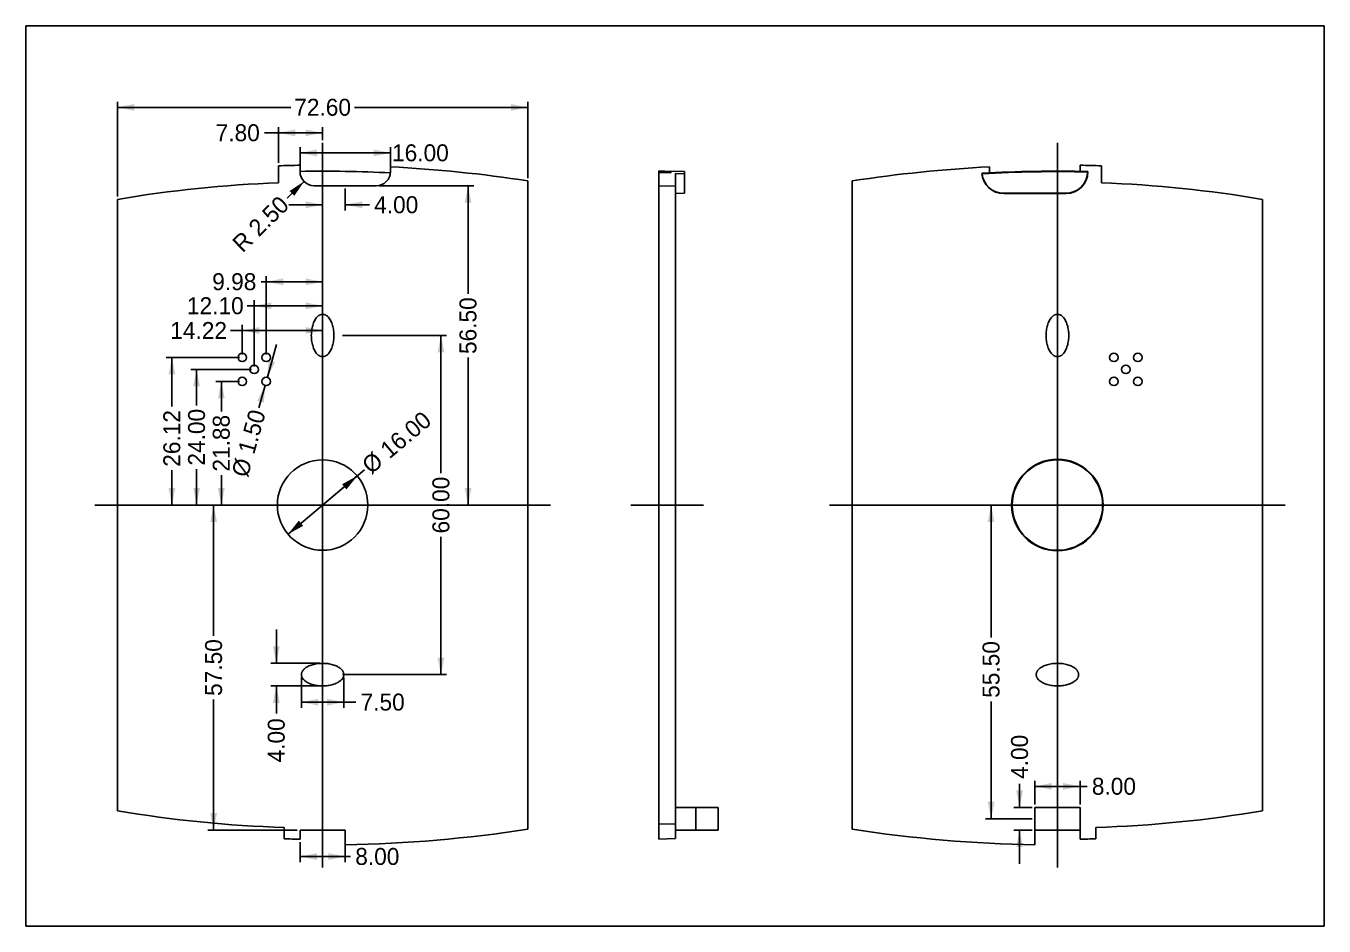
# Model space of a CAD drawing. Extents: x -152 to 334, y -134 to 85.
# Drawn here: x -152.5 to 77.2, y -74.5 to 84.8 of the extents above; entities that cross this region are included whole.
import ezdxf

# ---------------------------------------------------------------- set-up
doc = ezdxf.new("R2010")
doc.units = 0
doc.header["$MEASUREMENT"] = 0
doc.linetypes.add('DASHED', pattern=[0])
doc.linetypes.add('SOLID', pattern=[0])
doc.layers.add('254', color=7, linetype='SOLID')
doc.layers.add('255', color=7, linetype='SOLID')
doc.dimstyles.get("Standard").update_dxf_attribs({"dimtxt": 0.18, "dimasz": 0.18, "dimexe": 0.18, "dimexo": 0.0625, "dimgap": 0.09, "dimtad": 0, "dimtih": 1, "dimtoh": 1, "dimdec": 4, "dimzin": 0, "dimtxsty": 'STANDARD', "dimcen": 0.09, "dimazin": 3, "dimtfac": 1, "dimtdec": 4, "dimtofl": 0, "dimtmove": 0, "dimatfit": 3, "dimtolj": 1, "dimtzin": 0})

# ---------------------------------------------------------------- blocks, each defined once
blk = doc.blocks.new('*D0')
at = {"layer": '254', "color": 4, "linetype": 'SOLID'}
for p, q in [((26, -53), (26, -48.77)), ((26, -49.77), (34, -49.77)), ((34, -53), (34, -48.77)), ((34, -49.77), (34, -49.77)), ((34, -49.77), (35.24, -49.77))]:
    blk.add_line(p, q, dxfattribs=at)
for points in [[(29, -49.17), (29, -50.37), (26, -49.77)], [(31, -50.37), (31, -49.17), (34, -49.77)]]:
    blk.add_solid(points, dxfattribs=at)
at = {"layer": '254', "color": 4, "linetype": 'SOLID', "insert": (39.99, -49.77), "char_height": 3, "attachment_point": 5}
blk.add_mtext('{\\H3.000000;8.00}', dxfattribs=at)
blk = doc.blocks.new('*D1')
at = {"layer": '254', "color": 4, "linetype": 'SOLID'}
for p, q in [((23.31, -53.5), (23.31, -49.3)), ((25.5, -53.5), (22.31, -53.5)), ((25.5, -57.5), (22.31, -57.5)), ((23.31, -57.5), (23.31, -63.5))]:
    blk.add_line(p, q, dxfattribs=at)
for points in [[(22.71, -50.5), (23.91, -50.5), (23.31, -53.5)], [(23.91, -60.5), (22.71, -60.5), (23.31, -57.5)]]:
    blk.add_solid(points, dxfattribs=at)
at = {"layer": '254', "color": 4, "linetype": 'SOLID', "insert": (23.31, -44.55), "char_height": 3, "attachment_point": 5, "rotation": 90}
blk.add_mtext('{\\H3.000000;4.00}', dxfattribs=at)
blk = doc.blocks.new('*D2')
at = {"layer": '254', "color": 4, "linetype": 'SOLID'}
for p, q in [((21.5, 0), (17.27, 0)), ((18.27, 0), (18.27, -23.45)), ((18.27, -55.5), (18.27, -34.74)), ((25.5, -55.5), (17.27, -55.5))]:
    blk.add_line(p, q, dxfattribs=at)
for points in [[(18.87, -3), (17.67, -3), (18.27, 0)], [(17.67, -52.5), (18.87, -52.5), (18.27, -55.5)]]:
    blk.add_solid(points, dxfattribs=at)
at = {"layer": '254', "color": 4, "linetype": 'SOLID', "insert": (18.27, -29.09), "char_height": 3, "attachment_point": 5, "rotation": 90}
blk.add_mtext('{\\H3.000000;55.50}', dxfattribs=at)
blk = doc.blocks.new('*D3')
at = {"layer": '254', "color": 4, "linetype": 'SOLID'}
for p, q in [((-136.3, 54.58), (-136.3, 71.36)), ((-63.7, 57.85), (-63.7, 71.36)), ((-136.3, 70.36), (-105.64, 70.36)), ((-63.7, 70.36), (-94.36, 70.36))]:
    blk.add_line(p, q, dxfattribs=at)
for points in [[(-133.3, 70.96), (-133.3, 69.76), (-136.3, 70.36)], [(-66.7, 69.76), (-66.7, 70.96), (-63.7, 70.36)]]:
    blk.add_solid(points, dxfattribs=at)
at = {"layer": '254', "color": 4, "linetype": 'SOLID', "insert": (-100, 70.36), "char_height": 3, "attachment_point": 5}
blk.add_mtext('{\\H3.000000;72.60}', dxfattribs=at)
blk = doc.blocks.new('*D4')
at = {"layer": '254', "color": 4, "linetype": 'SOLID'}
for p, q in [((-107.8, 60.52), (-107.8, 66.85)), ((-100, 64.58), (-100, 66.85)), ((-107.8, 65.85), (-110.28, 65.85)), ((-107.8, 65.85), (-107.8, 65.85)), ((-100, 65.85), (-107.8, 65.85))]:
    blk.add_line(p, q, dxfattribs=at)
for points in [[(-104.8, 66.45), (-104.8, 65.25), (-107.8, 65.85)], [(-103, 65.25), (-103, 66.45), (-100, 65.85)]]:
    blk.add_solid(points, dxfattribs=at)
at = {"layer": '254', "color": 4, "linetype": 'SOLID', "insert": (-115.02, 65.85), "char_height": 3, "attachment_point": 5}
blk.add_mtext('{\\H3.000000;7.80}', dxfattribs=at)
blk = doc.blocks.new('*D5')
at = {"layer": '254', "color": 4, "linetype": 'SOLID'}
for p, q in [((-108.19, -28), (-108.19, -22)), ((-100.5, -28), (-109.19, -28)), ((-100.5, -32), (-109.19, -32)), ((-108.19, -32), (-108.19, -36.89))]:
    blk.add_line(p, q, dxfattribs=at)
for points in [[(-108.79, -25), (-107.59, -25), (-108.19, -28)], [(-107.59, -35), (-108.79, -35), (-108.19, -32)]]:
    blk.add_solid(points, dxfattribs=at)
at = {"layer": '254', "color": 4, "linetype": 'SOLID', "insert": (-108.19, -41.63), "char_height": 3, "attachment_point": 5, "rotation": 90}
blk.add_mtext('{\\H3.000000;4.00}', dxfattribs=at)
blk = doc.blocks.new('*D6')
at = {"layer": '254', "color": 4, "linetype": 'SOLID'}
for p, q in [((-103.75, -30.5), (-103.75, -35.88)), ((-96.25, -30.5), (-96.25, -35.88)), ((-103.75, -34.88), (-96.25, -34.88)), ((-96.25, -34.88), (-96.25, -34.88)), ((-96.25, -34.88), (-94.12, -34.88))]:
    blk.add_line(p, q, dxfattribs=at)
for points in [[(-100.75, -34.28), (-100.75, -35.48), (-103.75, -34.88)], [(-99.25, -35.48), (-99.25, -34.28), (-96.25, -34.88)]]:
    blk.add_solid(points, dxfattribs=at)
at = {"layer": '254', "color": 4, "linetype": 'SOLID', "insert": (-89.38, -34.88), "char_height": 3, "attachment_point": 5}
blk.add_mtext('{\\H3.000000;7.50}', dxfattribs=at)
blk = doc.blocks.new('*D7')
at = {"layer": '254', "color": 4, "linetype": 'SOLID'}
for p, q in [((-100, 56), (-100, 52.12)), ((-96, 56), (-96, 52.12)), ((-100, 53.12), (-106, 53.12)), ((-96, 53.12), (-91.73, 53.12))]:
    blk.add_line(p, q, dxfattribs=at)
for points in [[(-103, 52.52), (-103, 53.72), (-100, 53.12)], [(-93, 53.72), (-93, 52.52), (-96, 53.12)]]:
    blk.add_solid(points, dxfattribs=at)
at = {"layer": '254', "color": 4, "linetype": 'SOLID', "insert": (-86.98, 53.12), "char_height": 3, "attachment_point": 5}
blk.add_mtext('{\\H3.000000;4.00}', dxfattribs=at)
blk = doc.blocks.new('*D8')
at = {"layer": '254', "color": 4, "linetype": 'SOLID'}
for p, q in [((-104, -59.62), (-104, -63.19)), ((-96, -59.62), (-96, -63.19)), ((-104, -62.19), (-100, -62.19)), ((-100, -62.19), (-101.06, -62.19)), ((-101.06, -62.19), (-95.06, -62.19)), ((-96, -62.19), (-100, -62.19))]:
    blk.add_line(p, q, dxfattribs=at)
for points in [[(-101, -61.59), (-101, -62.79), (-104, -62.19)], [(-99, -62.79), (-99, -61.59), (-96, -62.19)]]:
    blk.add_solid(points, dxfattribs=at)
at = {"layer": '254', "color": 4, "linetype": 'SOLID', "insert": (-90.32, -62.19), "char_height": 3, "attachment_point": 5}
blk.add_mtext('{\\H3.000000;8.00}', dxfattribs=at)
blk = doc.blocks.new('*D9')
at = {"layer": '254', "color": 4, "linetype": 'SOLID'}
for p, q in [((-107.3, 0), (-120.28, 0)), ((-119.28, 0), (-119.28, -23.11)), ((-119.28, -57.5), (-119.28, -34.39)), ((-104.5, -57.5), (-120.28, -57.5))]:
    blk.add_line(p, q, dxfattribs=at)
for points in [[(-118.68, -3), (-119.88, -3), (-119.28, 0)], [(-119.88, -54.5), (-118.68, -54.5), (-119.28, -57.5)]]:
    blk.add_solid(points, dxfattribs=at)
at = {"layer": '254', "color": 4, "linetype": 'SOLID', "insert": (-119.28, -28.75), "char_height": 3, "attachment_point": 5, "rotation": 90}
blk.add_mtext('{\\H3.000000;57.50}', dxfattribs=at)
blk = doc.blocks.new('*D10')
at = {"layer": '254', "color": 4, "linetype": 'SOLID'}
blk.add_line((-103.28, 57.25), (-106.29, 54.3), dxfattribs=at)
blk.add_solid([(-105, 54.72), (-105.84, 55.57), (-103.28, 57.25)], dxfattribs=at)
at = {"layer": '254', "color": 4, "linetype": 'SOLID', "insert": (-110.96, 49.71), "char_height": 3, "attachment_point": 5, "rotation": 44.5009}
blk.add_mtext('{\\H3.000000;R 2.50}', dxfattribs=at)
blk = doc.blocks.new('*D11')
at = {"layer": '254', "color": 4, "linetype": 'SOLID'}
for p, q in [((-90, 56.5), (-73.27, 56.5)), ((-74.27, 56.5), (-74.27, 37.38)), ((-74.27, 0), (-74.27, 26.09)), ((-60.2, 0), (-75.27, 0))]:
    blk.add_line(p, q, dxfattribs=at)
for points in [[(-73.67, 53.5), (-74.87, 53.5), (-74.27, 56.5)], [(-74.87, 3), (-73.67, 3), (-74.27, 0)]]:
    blk.add_solid(points, dxfattribs=at)
at = {"layer": '254', "color": 4, "linetype": 'SOLID', "insert": (-74.27, 31.74), "char_height": 3, "attachment_point": 5, "rotation": 90}
blk.add_mtext('{\\H3.000000;56.50}', dxfattribs=at)
blk = doc.blocks.new('*D12')
at = {"layer": '254', "color": 4, "linetype": 'SOLID'}
for p, q in [((-96.5, 30), (-78.06, 30)), ((-79.06, 30), (-79.06, 5.64)), ((-79.06, -30), (-79.06, -5.64)), ((-96.5, -30), (-78.06, -30))]:
    blk.add_line(p, q, dxfattribs=at)
for points in [[(-78.46, 27), (-79.66, 27), (-79.06, 30)], [(-79.66, -27), (-78.46, -27), (-79.06, -30)]]:
    blk.add_solid(points, dxfattribs=at)
at = {"layer": '254', "color": 4, "linetype": 'SOLID', "insert": (-79.06, 0), "char_height": 3, "attachment_point": 5, "rotation": 90}
blk.add_mtext('{\\H3.000000;60.00}', dxfattribs=at)
blk = doc.blocks.new('*D13')
at = {"layer": '254', "color": 4, "linetype": 'SOLID'}
for p, q in [((-100, 0), (-92.58, 6.24)), ((-93.88, 5.15), (-100, 0)), ((-106.12, -5.15), (-100, 0))]:
    blk.add_line(p, q, dxfattribs=at)
for points in [[(-95.79, 2.76), (-96.56, 3.68), (-93.88, 5.15)], [(-104.21, -2.76), (-103.44, -3.68), (-106.12, -5.15)]]:
    blk.add_solid(points, dxfattribs=at)
at = {"layer": '254', "color": 4, "linetype": 'SOLID', "insert": (-86.89, 11.03), "char_height": 3, "attachment_point": 5, "rotation": 40.0638}
blk.add_mtext('{\\H3.000000;%%C 16.00}', dxfattribs=at)
blk = doc.blocks.new('*D14')
at = {"layer": '254', "color": 4, "linetype": 'SOLID'}
for p, q in [((-109.78, 22.6), (-108.16, 28.38)), ((-110.18, 21.16), (-111.28, 17.22))]:
    blk.add_line(p, q, dxfattribs=at)
for points in [[(-109.55, 25.65), (-108.39, 25.33), (-109.78, 22.6)], [(-110.41, 18.11), (-111.57, 18.43), (-110.18, 21.16)]]:
    blk.add_solid(points, dxfattribs=at)
at = {"layer": '254', "color": 4, "linetype": 'SOLID', "insert": (-113.05, 10.92), "char_height": 3, "attachment_point": 5, "rotation": 74.3646}
blk.add_mtext('{\\H3.000000;%%C 1.50}', dxfattribs=at)
blk = doc.blocks.new('*D15')
at = {"layer": '254', "color": 4, "linetype": 'SOLID'}
for p, q in [((-114.72, 26.12), (-127.66, 26.12)), ((-126.66, 26.12), (-126.66, 17.44)), ((-126.66, 0), (-126.66, 6.15)), ((-134.8, 0), (-125.66, 0))]:
    blk.add_line(p, q, dxfattribs=at)
for points in [[(-126.06, 23.12), (-127.26, 23.12), (-126.66, 26.12)], [(-127.26, 3), (-126.06, 3), (-126.66, 0)]]:
    blk.add_solid(points, dxfattribs=at)
at = {"layer": '254', "color": 4, "linetype": 'SOLID', "insert": (-126.66, 11.79), "char_height": 3, "attachment_point": 5, "rotation": 90}
blk.add_mtext('{\\H3.000000;26.12}', dxfattribs=at)
blk = doc.blocks.new('*D16')
at = {"layer": '254', "color": 4, "linetype": 'SOLID'}
for p, q in [((-112.6, 24), (-123.29, 24)), ((-122.29, 24), (-122.29, 17.64)), ((-122.29, 0), (-122.29, 6.36)), ((-134.8, 0), (-121.29, 0))]:
    blk.add_line(p, q, dxfattribs=at)
for points in [[(-121.69, 21), (-122.89, 21), (-122.29, 24)], [(-122.89, 3), (-121.69, 3), (-122.29, 0)]]:
    blk.add_solid(points, dxfattribs=at)
at = {"layer": '254', "color": 4, "linetype": 'SOLID', "insert": (-122.29, 12), "char_height": 3, "attachment_point": 5, "rotation": 90}
blk.add_mtext('{\\H3.000000;24.00}', dxfattribs=at)
blk = doc.blocks.new('*D17')
at = {"layer": '254', "color": 4, "linetype": 'SOLID'}
for p, q in [((-114.72, 21.88), (-118.92, 21.88)), ((-117.92, 21.88), (-117.92, 16.58)), ((-117.92, 0), (-117.92, 5.3)), ((-134.8, 0), (-116.92, 0))]:
    blk.add_line(p, q, dxfattribs=at)
for points in [[(-117.32, 18.88), (-118.52, 18.88), (-117.92, 21.88)], [(-118.52, 3), (-117.32, 3), (-117.92, 0)]]:
    blk.add_solid(points, dxfattribs=at)
at = {"layer": '254', "color": 4, "linetype": 'SOLID', "insert": (-117.92, 10.94), "char_height": 3, "attachment_point": 5, "rotation": 90}
blk.add_mtext('{\\H3.000000;21.88}', dxfattribs=at)
blk = doc.blocks.new('*D18')
at = {"layer": '254', "color": 4, "linetype": 'SOLID'}
for p, q in [((-114.22, 30.88), (-116.29, 30.88)), ((-114.22, 26.62), (-114.22, 31.88)), ((-114.22, 30.88), (-114.22, 30.88)), ((-100, 30.88), (-114.22, 30.88)), ((-100, 31.75), (-100, 29.88))]:
    blk.add_line(p, q, dxfattribs=at)
for points in [[(-111.22, 31.48), (-111.22, 30.28), (-114.22, 30.88)], [(-103, 30.28), (-103, 31.48), (-100, 30.88)]]:
    blk.add_solid(points, dxfattribs=at)
at = {"layer": '254', "color": 4, "linetype": 'SOLID', "insert": (-121.94, 30.88), "char_height": 3, "attachment_point": 5}
blk.add_mtext('{\\H3.000000;14.22}', dxfattribs=at)
blk = doc.blocks.new('*D19')
at = {"layer": '254', "color": 4, "linetype": 'SOLID'}
for p, q in [((-109.98, 39.5), (-110.89, 39.5)), ((-109.98, 26.62), (-109.98, 40.5)), ((-109.98, 39.5), (-109.98, 39.5)), ((-100, 39.5), (-109.98, 39.5)), ((-100, 32.75), (-100, 40.5))]:
    blk.add_line(p, q, dxfattribs=at)
for points in [[(-106.98, 40.1), (-106.98, 38.9), (-109.98, 39.5)], [(-103, 38.9), (-103, 40.1), (-100, 39.5)]]:
    blk.add_solid(points, dxfattribs=at)
at = {"layer": '254', "color": 4, "linetype": 'SOLID', "insert": (-115.63, 39.5), "char_height": 3, "attachment_point": 5}
blk.add_mtext('{\\H3.000000;9.98}', dxfattribs=at)
blk = doc.blocks.new('*D20')
at = {"layer": '254', "color": 4, "linetype": 'SOLID'}
for p, q in [((-112.1, 35.25), (-113.33, 35.25)), ((-112.1, 24.5), (-112.1, 36.25)), ((-112.1, 35.25), (-112.1, 35.25)), ((-100, 35.25), (-112.1, 35.25)), ((-100, 32.75), (-100, 36.25))]:
    blk.add_line(p, q, dxfattribs=at)
for points in [[(-109.1, 35.85), (-109.1, 34.65), (-112.1, 35.25)], [(-103, 34.65), (-103, 35.85), (-100, 35.25)]]:
    blk.add_solid(points, dxfattribs=at)
at = {"layer": '254', "color": 4, "linetype": 'SOLID', "insert": (-118.98, 35.25), "char_height": 3, "attachment_point": 5}
blk.add_mtext('{\\H3.000000;12.10}', dxfattribs=at)
blk = doc.blocks.new('*D21')
at = {"layer": '254', "color": 4, "linetype": 'SOLID'}
for p, q in [((-104, 59.62), (-104, 63.3)), ((-104, 62.3), (-88, 62.3)), ((-88, 59.34), (-88, 63.3)), ((-88, 62.3), (-88, 62.3)), ((-88, 62.3), (-88, 62.3))]:
    blk.add_line(p, q, dxfattribs=at)
for points in [[(-101, 62.9), (-101, 61.7), (-104, 62.3)], [(-91, 61.7), (-91, 62.9), (-88, 62.3)]]:
    blk.add_solid(points, dxfattribs=at)
at = {"layer": '254', "color": 4, "linetype": 'SOLID', "insert": (-82.7, 62.3), "char_height": 3, "attachment_point": 5}
blk.add_mtext('{\\H3.000000;16.00}', dxfattribs=at)

msp = doc.modelspace()

# ---------------------------------------------------------------- linework, layer by layer
at = {"layer": '254', "color": 1, "linetype": 'DASHED'}
for p, q in [((-100, 64.077), (-100, -64.15)), ((30, 64.077), (30, -64.15)), ((-140.3, 0), (-59.7, 0)), ((-45.5, 0), (-32.6, 0)), ((-10.3, 0), (70.3, 0))]:
    msp.add_line(p, q, dxfattribs=at)
at = {"layer": '254', "color": 3, "linetype": 'SOLID'}
for p, q in [((-107.8, 60.021), (-107.8, 57.009)), ((-104, 59), (-104, 60.116)), ((-88, 59), (-88, 59.845)), ((18, 58.907), (18, 59.845)), ((34, 59), (34, 60.116)), ((37.8, 60.021), (37.8, 57.009)), ((-40.5, 59), (-40.5, 59.116)), ((-38.4, 59.043), (-40.5, 59.116)), ((-40.5, 59), (-40.5, 58.844)), ((-38.4, 59), (-40.5, 59)), ((-38.4, 59), (-40.5, 59)), ((-40.5, 58.844), (-40.5, 56.487)), ((-40.5, 58.844), (-38.4, 58.771)), ((-36, 58.993), (-38.4, 59.077)), ((-38.4, 59.077), (-38.4, 58.771)), ((-37.6, 58.668), (-37.6, 56.4)), ((-36, 58.615), (-37.6, 58.668)), ((-36, 58.993), (-36, 58.615)), ((-36, 58.615), (-36, 55.157)), ((16.676, 58.615), (16.615, 58.668)), ((18.005, 58.844), (18.011, 58.771)), ((34, 59.043), (34, 59.116)), ((35.399, 58.987), (35.342, 58.932)), ((-101.5, 56.5), (-90.5, 56.5)), ((-63.7, 57.345), (-63.7, -57.345)), ((-40.5, 56.487), (-40.5, -56.487)), ((-37.6, 56.4), (-40.5, 56.487)), ((-37.6, 56.4), (-37.6, -56.4)), ((-36, 55.157), (-37.6, 55.101)), ((-6.3, 57.345), (-6.3, -57.345)), ((17.172, 57.079), (17.124, 57.051)), ((20.5, 55.157), (20.5, 55.101)), ((31.5, 55.157), (20.5, 55.157)), ((31.5, 55.157), (31.5, 55.101)), ((33.441, 55.684), (33.47, 55.635)), ((-136.3, 54.082), (-136.3, -54.082)), ((20.5, 55.101), (31.5, 55.101)), ((66.3, 54.082), (66.3, -54.082)), ((26, 6.928), (25.949, 7.016)), ((34, 6.928), (34.051, 7.016)), ((22, 0), (21.899, 0)), ((38, 0), (38.101, 0)), ((26, -6.928), (25.949, -7.016)), ((34, -6.928), (34.051, -7.016)), ((-34, -53.5), (-37.6, -53.5)), ((-34, -53.5), (-30, -53.5)), ((-34, -53.5), (-34, -57.5)), ((-30, -57.5), (-30, -53.5)), ((26, -53.5), (34, -53.5)), ((26, -53.5), (26, -57.5)), ((26, -53.5), (26, -57.5)), ((34, -53.5), (34, -57.5)), ((-106.8, -59.052), (-106.8, -57.043)), ((-37.6, -56.4), (-40.5, -56.487)), ((-40.5, -56.487), (-40.5, -59.116)), ((-37.6, -56.4), (-37.6, -59.015)), ((36.8, -59.052), (36.8, -57.043)), ((-104, -57.5), (-104, -59.116)), ((-104, -57.5), (-96, -57.5)), ((-96, -57.5), (-96, -60.116)), ((-37.6, -59.015), (-40.5, -59.116)), ((-34, -57.5), (-37.6, -57.5)), ((-34, -57.5), (-30, -57.5)), ((26, -57.5), (26, -60.116)), ((26, -59.015), (26, -57.5)), ((26, -57.5), (34, -57.5)), ((26, -59.015), (26, -59.116)), ((34, -57.5), (34, -59.116)), ((34, -59.015), (34, -57.5)), ((34, -59.015), (34, -59.116))]:
    msp.add_line(p, q, dxfattribs=at)
for centre, radius in [((-114.221, 26.121), 0.75), ((-109.979, 26.121), 0.75), ((39.979, 26.121), 0.75), ((44.221, 26.121), 0.75), ((-112.1, 24), 0.75), ((42.1, 24), 0.75), ((-114.221, 21.879), 0.75), ((-109.979, 21.879), 0.75), ((39.979, 21.879), 0.75), ((44.221, 21.879), 0.75), ((-100, 0), 8), ((30, 0), 8.101), ((30, 0), 8)]:
    msp.add_circle(centre, radius, dxfattribs=at)
for centre, radius, start, end in [((-100, -176.15), 236.3, 90.96993, 91.89161), ((-100, -176.15), 236.3, 81.16333, 87.0891), ((-100, -176.15), 235.227, 87.07837, 90.97435), ((-101.5, 59), 2.5, 180, 270), ((-90.5, 59), 2.5, 270, 360.00024), ((30, -176.15), 235.227, 88.68489, 93.26248), ((20.5, 59), 3.899, 184.89116, 270), ((30, -176.15), 235.143, 88.69817, 93.2482), ((20.5, 59), 3.843, 185.74856, 270), ((31.5, 59), 3.899, 270, 359.80544), ((31.5, 59), 3.843, 270, 358.98852), ((-100, -159.15), 216.3, 92.06659, 99.66124), ((-100, 159.15), 216.3, 260.33876, 268.19845), ((-100, 176.15), 236.3, 270.96993, 278.83667), ((-100, 176.15), 235.3, 268.34396, 269.02595), ((30, 176.15), 235.3, 270.97405, 271.65604)]:
    msp.add_arc(centre, radius, start, end, dxfattribs=at)
at = {"layer": '254', "color": 3, "linetype": 'SOLID', "extrusion": (0, 0, -1)}
for centre, radius, start, end in [((-30, -176.15), 236.3, 81.16333, 87.0891), ((-30, -176.15), 236.3, 90.96993, 91.89161), ((-30, -159.15), 216.3, 92.06659, 99.66124), ((-30, 159.15), 216.3, 260.33876, 268.19845), ((-30, 176.15), 236.3, 270.96993, 278.83667)]:
    msp.add_arc(centre, radius, start, end, dxfattribs=at)
at = {"layer": '254', "color": 3, "linetype": 'SOLID'}
for points in [[(-98, 30), (-98, 33.75), (-100, 33.75), (-102, 33.75), (-102, 30), (-102, 26.25), (-100, 26.25), (-98, 26.25), (-98, 30)], [(32, 30), (32, 33.75), (30, 33.75), (28, 33.75), (28, 30), (28, 26.25), (30, 26.25), (32, 26.25), (32, 30)], [(-100, -28), (-103.75, -28), (-103.75, -30), (-103.75, -32), (-100, -32), (-96.25, -32), (-96.25, -30), (-96.25, -28), (-100, -28)], [(-100, -28), (-103.75, -28), (-103.75, -30), (-103.75, -32), (-100, -32), (-96.25, -32), (-96.25, -30), (-96.25, -28), (-100, -28)], [(-100, -28), (-103.75, -28), (-103.75, -30), (-103.75, -32), (-100, -32), (-96.25, -32), (-96.25, -30), (-96.25, -28), (-100, -28)], [(30, -28), (26.25, -28), (26.25, -30), (26.25, -32), (30, -32), (33.75, -32), (33.75, -30), (33.75, -28), (30, -28)]]:
    msp.add_rational_spline(points, [1, 0.707106781, 1, 0.707106781, 1, 0.707106781, 1, 0.707106781, 1], degree=2, knots=[0, 0, 0, 1, 1, 2, 2, 3, 3, 4, 4, 4], dxfattribs=at)
at = {"layer": '255', "color": 3, "linetype": 'SOLID'}
for p, q in [((-152.485, -74.482), (-152.485, 84.764)), ((-152.485, 84.764), (77.164, 84.764)), ((77.164, 84.764), (77.164, -74.482)), ((77.164, -74.482), (-152.485, -74.482))]:
    msp.add_line(p, q, dxfattribs=at)

# ---------------------------------------------------------------- dimensions: what is measured, and where the dimension line sits
at = {"layer": '254', "color": 4, "linetype": 'SOLID'}
for base, p1, p2, picture, middle in [((-100, 70.362), (-136.3, 53.982), (-63.7, 57.245), '*D3', (-100, 70.362)), ((-115.024, 65.85), (-107.8, 59.921), (-100, 63.977), '*D4', (-115.024, 65.85)), ((-82.7028, 62.3046), (-104, 59.016), (-88.0049, 58.7441), '*D21', (-82.7028, 62.3046)), ((-86.981, 53.12), (-100, 56.6), (-96, 56.6), '*D7', (-86.981, 53.12)), ((-115.634, 39.496), (-109.979, 26.021), (-100, 32.15), '*D19', (-115.634, 39.496)), ((-118.978, 35.252), (-112.1, 23.9), (-100, 32.15), '*D20', (-118.978, 35.252)), ((-121.936, 30.879), (-114.221, 26.021), (-100, 32.35), '*D18', (-121.936, 30.879)), ((-89.38, -34.883), (-103.75, -29.9), (-96.25, -29.9), '*D6', (-89.38, -34.883)), ((39.985, -49.766), (26, -53.6), (34, -53.6), '*D0', (39.985, -49.766)), ((-90.318, -62.193), (-104, -59.016), (-96, -59.016), '*D8', (-90.318, -62.193))]:
    dim = msp.add_linear_dim(base=base, p1=p1, p2=p2, dimstyle='STANDARD', override={"dimtxt": 3, "dimasz": 3, "dimexe": 1, "dimexo": 0.6, "dimdec": 2, "dimzin": 1, "dimtp": 0.05, "dimtm": 0.05, "dimtfac": 1.25, "dimtdec": 2, "dimtzin": 1}, dxfattribs=at)
    dim.commit()
    dim.dimension.update_dxf_attribs({"geometry": picture, "text_midpoint": middle})
dim = msp.add_radius_dim(center=(-101.5, 59), mpoint=(-103.283, 57.248), dimstyle='STANDARD', override={"dimtxt": 3, "dimasz": 3, "dimexe": 2.5, "dimexo": 1, "dimtih": 0, "dimtoh": 0, "dimdec": 2, "dimzin": 1, "dimse1": 1, "dimse2": 1, "dimsd2": 1, "dimtp": 0.05, "dimtm": 0.05, "dimtfac": 1.25, "dimtdec": 2, "dimtzin": 1}, dxfattribs=at)
dim.commit()
dim.dimension.update_dxf_attribs({"geometry": '*D10', "text_midpoint": (-110.955, 49.708), "text_rotation": 44.50095})
for base, p1, p2, picture, middle in [((-74.271, 31.738), (-59.6, 0), (-90.6, 56.5), '*D11', (-74.271, 31.738)), ((-79.055, 0), (-97.1, -30), (-97.1, 30), '*D12', (-79.055, 0)), ((-126.663, 11.791), (-135.4, 0), (-114.121, 26.121), '*D15', (-126.663, 11.791)), ((-122.291, 12), (-135.4, 0), (-112, 24), '*D16', (-122.291, 12)), ((-117.918, 10.939), (-135.4, 0), (-114.121, 21.879), '*D17', (-117.918, 10.939)), ((-119.278, -28.75), (-103.9, -57.5), (-106.7, 0), '*D9', (-119.278, -28.75)), ((18.271, -29.094), (26.1, -55.5), (22.1, 0), '*D2', (18.271, -29.094)), ((-108.195, -41.63), (-99.9, -32), (-99.9, -28), '*D5', (-108.195, -41.63)), ((23.309, -44.555), (26.1, -57.5), (26.1, -53.5), '*D1', (23.309, -44.555))]:
    dim = msp.add_linear_dim(base=base, p1=p1, p2=p2, angle=90, dimstyle='STANDARD', override={"dimtxt": 3, "dimasz": 3, "dimexe": 1, "dimexo": 0.6, "dimtih": 0, "dimtoh": 0, "dimdec": 2, "dimzin": 1, "dimtp": 0.05, "dimtm": 0.05, "dimtfac": 1.25, "dimtdec": 2, "dimtzin": 1}, dxfattribs=at)
    dim.commit()
    dim.dimension.update_dxf_attribs({"geometry": picture, "text_midpoint": middle, "text_rotation": 90})
for p1, p2, picture, middle, turn in [((-109.777, 22.601), (-110.181, 21.156), '*D14', (-113.047, 10.917), 74.36463), ((-106.123, -5.149), (-93.877, 5.149), '*D13', (-86.886, 11.029), 40.06385)]:
    dim = msp.add_diameter_dim_2p(p1=p1, p2=p2, dimstyle='STANDARD', override={"dimtxt": 3, "dimasz": 3, "dimexe": 2.5, "dimexo": 1, "dimtih": 0, "dimtoh": 0, "dimdec": 2, "dimzin": 1, "dimse1": 1, "dimse2": 1, "dimtp": 0.05, "dimtm": 0.05, "dimtfac": 1.25, "dimtdec": 2, "dimtzin": 1}, dxfattribs=at)
    dim.commit()
    dim.dimension.update_dxf_attribs({"geometry": picture, "text_midpoint": middle, "text_rotation": turn})

doc.saveas('drawing.dxf')
